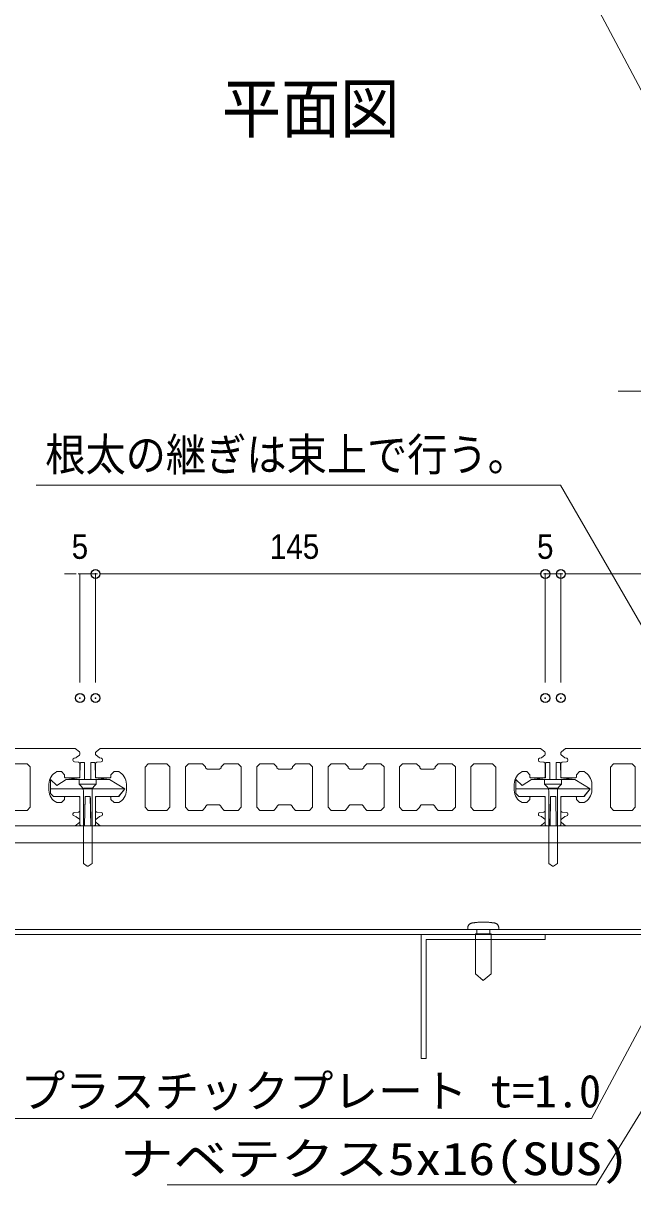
# Model space of a CAD drawing. Units: millimetres, scale not verified. Extents: x -12715 to 12220, y -3398 to 4210.
# Drawn here: x -3417.6 to -3221.1, y 2545.6 to 2920.1 of the extents above; entities that cross this region are included whole.
import ezdxf
from ezdxf.enums import TextEntityAlignment as Align

# ---------------------------------------------------------------- set-up
doc = ezdxf.new("R2010")
doc.units = ezdxf.units.MM
doc.header["$LTSCALE"] = 5.7
doc.header["$PDMODE"] = 32
doc.header["$PDSIZE"] = 2.85
for name, color, linetype, lineweight in [('0-1_デッキ', 7, 'Continuous', 9), ('0-2_文字', 4, 'Continuous', 9), ('0-3_寸法', 7, 'Continuous', 9), ('0-5_根太', 4, 'Continuous', 9), ('0-6_ビス', 2, 'Continuous', 9), ('0-7_0', 7, 'Continuous', 9), ('0-B_WQCS', 4, 'Continuous', 9)]:
    doc.layers.add(name, color=color, linetype=linetype, lineweight=lineweight)
doc.layers.add('0-8_DEFPOINTS', color=7, linetype='Continuous')
doc.styles.add('Osaka', font='')
doc.styles.add('ＭＳ ゴシック', font='')
doc.styles.get('Osaka').set_extended_font_data('Osaka')
doc.styles.get('ＭＳ ゴシック').set_extended_font_data('MS Gothic')

# ---------------------------------------------------------------- blocks, each defined once
blk = doc.blocks.new('_DOT')
at = {"layer": '0-7_0'}
for p, q in [((-20, 0), (-40, 0)), ((-10, 0), (10, 0))]:
    blk.add_line(p, q, dxfattribs=at)
blk = doc.blocks.new('25×145開\u30002軸')
at = {"layer": '0-1_デッキ'}
for p, q in [((-2900, 440.1), (-2900, 429.4)), ((-2892.4, 413.5), (-2853.1, 382.1)), ((-2828.5, 326), (-2881.5, 321.2)), ((-2846.2, 378.5), (-2824.5, 371.9)), ((-2810, 352.5), (-2810, 346.2)), ((2810, 346.2), (2810, 352.5)), ((2824.5, 371.9), (2846.2, 378.5)), ((2881.5, 321.2), (2828.5, 326)), ((2853.1, 382.1), (2892.4, 413.5)), ((2900, 429.4), (2900, 440.1)), ((-2500, 40), (-2500, -40)), ((2500, -40), (2500, 40)), ((-2900, -429.4), (-2900, -440.1)), ((-2853.1, -382.1), (-2892.4, -413.5)), ((-2881.5, -321.2), (-2828.5, -326)), ((-2824.5, -371.9), (-2846.2, -378.5)), ((-2810, -346.2), (-2810, -352.5)), ((2810, -352.5), (2810, -346.2)), ((2846.2, -378.5), (2824.5, -371.9)), ((2828.5, -326), (2881.5, -321.2)), ((2892.4, -413.5), (2853.1, -382.1)), ((2900, -440.1), (2900, -429.4))]:
    blk.add_line(p, q, dxfattribs=at)
for points in [[(2892.7, 455.7), (2839.5, 500), (-2839.5, 500), (-2892.7, 455.7)], [(-2900, 301), (-2900, 130), (-2890, 120), (-2710, 120)], [(2600, 200), (2660, 200), (2700, 160), (2700, 130), (2710, 120), (2890, 120), (2900, 130), (2900, 301)], [(-2710, 120), (-2700, 130), (-2700, 160), (-2660, 200), (-2600, 200)], [(-2600, -200), (-2660, -200), (-2700, -160), (-2700, -130), (-2710, -120), (-2890, -120), (-2900, -130), (-2900, -301)], [(2900, -301), (2900, -130), (2890, -120), (2710, -120), (2700, -130), (2700, -160), (2660, -200), (2600, -200)], [(-2892.7, -455.7), (-2839.5, -500), (2839.5, -500), (2892.7, -455.7)]]:
    blk.add_lwpolyline(points, dxfattribs=at)
for points in [[(-2260, -259.9), (-2260, 259.9), (-2220, 299.9), (-1980, 300), (-1940, 260), (-1940, -260), (-1980, -300), (-2220, -299.9)], [(-1740, -260), (-1740, 260), (-1700, 300), (-1520, 300), (-1480, 260), (-1480, 250), (-1460, 230), (-1300, 230), (-1280, 250), (-1280, 260), (-1240, 300), (-1060, 300), (-1020, 260), (-1020, -260), (-1060, -300), (-1240, -300), (-1280, -260), (-1280, -250), (-1300, -230), (-1460, -230), (-1480, -250), (-1480, -260), (-1520, -300), (-1700, -300)], [(-780, 300), (-600, 300), (-560, 260), (-560, 250), (-540, 230), (-380, 230), (-360, 250), (-360, 260), (-320, 300), (-140, 300), (-100, 260), (-100, -260), (-140, -300), (-320, -300), (-360, -260), (-360, -250), (-380, -230), (-540, -230), (-560, -250), (-560, -260), (-600, -300), (-780, -300), (-820, -260), (-820, 260)], [(140, -300), (100, -260), (100, 260), (140, 300), (320, 300), (360, 260), (360, 250), (380, 230), (540, 230), (560, 250), (560, 260), (600, 300), (780, 300), (820, 260), (820, -260), (780, -300), (600, -300), (560, -260), (560, -250), (540, -230), (380, -230), (360, -250), (360, -260), (320, -300)], [(1280, -260), (1240, -300), (1060, -300), (1020, -260), (1020, 260), (1060, 300), (1240, 300), (1280, 260), (1280, 250), (1300, 230), (1460, 230), (1480, 250), (1480, 260), (1520, 300), (1700, 300), (1740, 260), (1740, -260), (1700, -300), (1520, -300), (1480, -260), (1480, -250), (1460, -230), (1300, -230), (1280, -250)], [(2260, -259.9), (2220, -299.9), (1980, -300), (1940, -260), (1940, 260), (1980, 300), (2220, 299.9), (2260, 259.9)]]:
    blk.add_lwpolyline(points, close=True, dxfattribs=at)
for centre, radius, start, end in [((-2879.7, 440.1), 20.3, 129.80557, 180), ((2879.7, 440.1), 20.3, 0, 50.19443), ((-2879.7, 429.4), 20.3, 180, 231.34019), ((-2879.7, 301), 20.3, 95.07961, 180), ((-2840.4, 397.9), 20.3, 231.34019, 253.30076), ((-2830.3, 346.2), 20.3, 275.07961, 0), ((-2830.3, 352.5), 20.3, 0, 73.30076), ((2830.3, 352.5), 20.3, 106.69924, 180), ((2830.3, 346.2), 20.3, 180, 264.92039), ((2840.4, 397.9), 20.3, 286.69924, 308.65981), ((2879.7, 301), 20.3, 0, 84.92039), ((2879.7, 429.4), 20.3, 308.65981, 0), ((-2688.3, 33.5), 188.4, 1.96794, 62.04932), ((2688.3, 33.5), 188.4, 117.95068, 178.03206), ((-2688.3, -33.5), 188.4, 297.95068, 358.03206), ((2688.3, -33.5), 188.4, 181.96794, 242.04932), ((-2879.7, -301), 20.3, 180, 264.92039), ((-2879.7, -429.4), 20.3, 128.65981, 180), ((-2879.7, -440.1), 20.3, 180, 230.19443), ((-2840.4, -397.9), 20.3, 106.69924, 128.65981), ((-2830.3, -346.2), 20.3, 0, 84.92039), ((-2830.3, -352.5), 20.3, 286.69924, 0), ((2830.3, -346.2), 20.3, 95.07961, 180), ((2830.3, -352.5), 20.3, 180, 253.30076), ((2840.4, -397.9), 20.3, 51.34019, 73.30076), ((2879.7, -301), 20.3, 275.07961, 0), ((2879.7, -429.4), 20.3, 0, 51.34019), ((2879.7, -440.1), 20.3, 309.80557, 0)]:
    blk.add_arc(centre, radius, start, end, dxfattribs=at)
blk = doc.blocks.new('グループ-58-1')
at = {"layer": '0-1_デッキ'}
for p, q in [((-146734.5, -9347.7), (-147954.2, -9347.7)), ((-146681.4, -9392.1), (-146734.5, -9347.7)), ((-146721, -9465.7), (-146681.7, -9434.3)), ((-146674.1, -9418.4), (-146674.1, -9407.7)), ((-147954.2, -9547.7), (-147874, -9547.7)), ((-147874, -9547.7), (-147834, -9587.7)), ((-147834, -9587.7), (-147834, -10107.7)), ((-147634, -9587.7), (-147594, -9547.7)), ((-147634, -10107.7), (-147634, -9587.7)), ((-147594, -9547.7), (-147354, -9547.8)), ((-147354, -9547.8), (-147314, -9587.8)), ((-147314, -9587.8), (-147314, -10107.7)), ((-146764.1, -9501.6), (-146764.1, -9495.3)), ((-146749.6, -9475.8), (-146727.8, -9469.3)), ((-146692.6, -9526.5), (-146745.5, -9521.8)), ((-146674.1, -9717.7), (-146674.1, -9546.7)), ((-146974.1, -9647.7), (-146914.1, -9647.7)), ((-146914.1, -9647.7), (-146874.1, -9687.7)), ((-146874.1, -9687.7), (-146874.1, -9717.7)), ((-146874.1, -9717.7), (-146864.1, -9727.7)), ((-146864.1, -9727.7), (-146684.1, -9727.7)), ((-146684.1, -9727.7), (-146674.1, -9717.7)), ((-147074.1, -9887.7), (-147074.1, -9807.7)), ((-146874.1, -10007.7), (-146914.1, -10047.7)), ((-146864.1, -9967.8), (-146874.1, -9977.8)), ((-146874.1, -9977.8), (-146874.1, -10007.7)), ((-146684.1, -9967.8), (-146864.1, -9967.8)), ((-146674.1, -9977.8), (-146684.1, -9967.8)), ((-146674.1, -10148.8), (-146674.1, -9977.8)), ((-147874, -10147.7), (-147954.2, -10147.7)), ((-147834, -10107.7), (-147874, -10147.7)), ((-147594, -10147.8), (-147634, -10107.7)), ((-147354, -10147.7), (-147594, -10147.8)), ((-147314, -10107.7), (-147354, -10147.7)), ((-146914.1, -10047.7), (-146974.1, -10047.7)), ((-146745.5, -10173.7), (-146692.6, -10169)), ((-146764.1, -10200.2), (-146764.1, -10193.9)), ((-146727.8, -10226.2), (-146749.6, -10219.7)), ((-146734.5, -10347.7), (-146681.4, -10303.4)), ((-146681.7, -10261.2), (-146721, -10229.8)), ((-146674.1, -10287.8), (-146674.1, -10277.1)), ((-147954.2, -10347.7), (-146734.5, -10347.7))]:
    blk.add_line(p, q, dxfattribs=at)
for centre, radius, start, end in [((-146694.4, -9418.4), 20.3, 308.65981, 360), ((-146694.4, -9407.7), 20.3, 360, 50.19443), ((-146743.7, -9495.3), 20.3, 106.69924, 180), ((-146743.7, -9501.6), 20.3, 180, 264.92039), ((-146733.7, -9449.8), 20.3, 286.69924, 308.65981), ((-146694.4, -9546.7), 20.3, 360, 84.92039), ((-146885.7, -9814.2), 188.4, 117.95068, 178.03206), ((-146885.7, -9881.3), 188.4, 181.96794, 242.04932), ((-146743.7, -10193.9), 20.3, 95.07961, 180), ((-146694.4, -10148.8), 20.3, 275.07961, 0), ((-146743.7, -10200.2), 20.3, 180, 253.30076), ((-146733.7, -10245.7), 20.3, 51.34019, 73.30076), ((-146694.4, -10277.1), 20.3, 0, 51.34019), ((-146694.4, -10287.8), 20.3, 309.80557, 360)]:
    blk.add_arc(centre, radius, start, end, dxfattribs=at)
blk = doc.blocks.new('グループ-299-1')
at = {"layer": '0-5_根太'}
for p, q in [((-148038.6, -10347.7), (-137614.2, -10347.7)), ((-137614.2, -11747.7), (-137614.2, -10347.7)), ((-148038.6, -10567.7), (-137614.2, -10567.7)), ((-148038.6, -11683.7), (-137614.2, -11683.7)), ((-148038.6, -11747.7), (-137614.2, -11747.7))]:
    blk.add_line(p, q, dxfattribs=at)
blk = doc.blocks.new('グループ-209-1')
at = {"layer": '0-6_ビス'}
for p, q in [((-84.8, 237.4), (-84.8, 181.4)), ((84.8, 181.4), (84.8, 237.4))]:
    blk.add_line(p, q, dxfattribs=at)
for points in [[(-200, 237.4), (-200, 238.3), (-200, 239.3), (-200, 240.3), (-200, 241.2), (-200, 242.2), (-200, 243.1), (-200, 244.1), (-200, 245.1), (-200, 246), (-200, 247), (-200, 248), (-200, 248.9), (-200, 249.9), (-200, 250.9), (-200, 251.8), (-200, 252.8), (-200, 253.7), (-200, 254.7), (-200, 255.7), (-200, 256.6), (-200, 257.6), (-199.9, 260.8), (-199.6, 264.9), (-199, 269.1), (-198.1, 273.2), (-196.9, 277.4), (-195.5, 281.5), (-193.7, 285.6), (-191.6, 289.5), (-189.2, 293.4), (-186.6, 297.1), (-183.7, 300.5), (-180.5, 303.8), (-177.2, 306.9), (-173.6, 309.6), (-169.9, 312.1), (-166.1, 314.3), (-162.1, 316.3), (-158.1, 317.9)], [(-158.1, 317.9), (-154.1, 319.2), (-150.1, 320.3), (-146.1, 321), (-143.1, 321.5), (-141, 321.7), (-138.9, 322), (-136.9, 322.3), (-134.8, 322.5), (-132.7, 322.8), (-130.6, 323), (-128.6, 323.3), (-126.5, 323.6), (-124.4, 323.8), (-122.3, 324.1), (-120.2, 324.4), (-118.2, 324.6), (-116.1, 324.9), (-114, 325.2), (-111.9, 325.4), (-109.9, 325.7), (-107.8, 326), (-105.7, 326.2), (-103.6, 326.5), (-101.6, 326.8), (-97.6, 327.3), (-88.2, 328.4), (-78.8, 329.4), (-69.4, 330.3), (-60, 331.1), (-50.6, 331.7), (-41.2, 332.3), (-31.8, 332.7), (-22.4, 333), (-12.9, 333.3), (-3.5, 333.4), (5.9, 333.3), (15.3, 333.2), (24.7, 333), (34.1, 332.6)], [(34.1, 332.6), (43.5, 332.2), (52.9, 331.6), (62.4, 330.9), (71.8, 330.1), (81.2, 329.2), (90.6, 328.1), (100, 327), (102.1, 326.7), (104.2, 326.4), (106.2, 326.2), (108.3, 325.9), (110.4, 325.6), (112.5, 325.4), (114.5, 325.1), (116.6, 324.8), (118.7, 324.6), (120.8, 324.3), (122.8, 324), (124.9, 323.8), (127, 323.5), (129.1, 323.2), (131.1, 323), (133.2, 322.7), (135.3, 322.4), (137.4, 322.2), (139.5, 321.9), (141.5, 321.7), (143.6, 321.4), (147.1, 320.9), (151.1, 320), (155.1, 318.9), (159.1, 317.5), (163.1, 315.8), (167, 313.8), (170.8, 311.5), (174.5, 309), (178, 306.1), (181.3, 303), (184.4, 299.7)], [(184.4, 299.7), (187.3, 296.2), (189.8, 292.4), (192.1, 288.6), (194.2, 284.6), (195.9, 280.5), (197.3, 276.3), (198.4, 272.2), (199.2, 268), (199.7, 263.9), (200, 259.8), (200, 257.4), (200, 256.4), (200, 255.4), (200, 254.5), (200, 253.5), (200, 252.5), (200, 251.6), (200, 250.6), (200, 249.6), (200, 248.7), (200, 247.7), (200, 246.8), (200, 245.8), (200, 244.8), (200, 243.9), (200, 242.9), (200, 241.9), (200, 241), (200, 240), (200, 239.1), (200, 238.1), (195.3, 237.4), (176.5, 237.4), (157.6, 237.4), (138.8, 237.4), (120, 237.4), (101.2, 237.4), (82.4, 237.4), (63.5, 237.4)], [(63.5, 237.4), (44.7, 237.4), (25.9, 237.4), (7.1, 237.4), (-11.8, 237.4), (-30.6, 237.4), (-49.4, 237.4), (-68.2, 237.4), (-87.1, 237.4), (-105.9, 237.4), (-124.7, 237.4), (-143.5, 237.4), (-162.4, 237.4), (-181.2, 237.4), (-200, 237.4), (-200, 237.4)]]:
    blk.add_lwpolyline(points, dxfattribs=at)
blk.add_lwpolyline([(-100, 181.4), (-100, -336.4), (0, -418.6), (100, -336.4), (100, 181.4)], close=True, dxfattribs=at)
blk = doc.blocks.new('ナベテクス4x16')
at = {"layer": '0-6_ビス'}
blk.add_blockref('グループ-209-1', (0, 0), dxfattribs=at)
blk = doc.blocks.new('グループ-405-1')
at = {"layer": '0-B_WQCS'}
for p, q in [((-96.4, 658.2), (-99.7, 469.1)), ((-40, 670), (-84.4, 670)), ((-40, 670), (-40, 658.4)), ((-40, 658.4), (-40, 469.3)), ((40, 658.4), (40, 670)), ((84.4, 670), (40, 670)), ((40, 469.3), (40, 658.4)), ((99.7, 469.1), (96.4, 658.2)), ((-280, 450), (280, 450)), ((480, 330), (-480, 330)), ((400, 230), (480, 330)), ((-100, 211.1), (-100, -138)), ((-33.7, 210.7), (-39.8, -138.4)), ((39.8, -138.4), (33.7, 210.7)), ((100, -138), (100, 211.1)), ((-39.8, -138.4), (-40, -150)), ((40, -150), (39.8, -138.4)), ((-88, -150), (-40, -150)), ((40, -150), (88, -150))]:
    blk.add_line(p, q, dxfattribs=at)
blk.add_lwpolyline([(-480, 450), (-400, 370), (-280, 450), (-99.7, 470), (-96.4, 658.2), (-84.4, 670), (-40, 670), (-40, 450), (40, 450), (40, 670), (84.4, 670), (96.4, 658.2), (99.7, 470), (280, 450), (480, 330), (397.8, 230), (100, 230), (100, -138), (88, -150), (40, -150), (33.4, 230), (-33.4, 230), (-40, -150), (-88, -150), (-100, -138), (-100, 230), (-440, 230), (-480, 270)], close=True, dxfattribs=at)
for centre, start, end in [((-84.4, 658), 90, 179), ((84.4, 658), 1, 90), ((-88, -138), 180, 270), ((88, -138), 270, 0)]:
    blk.add_arc(centre, 12, start, end, dxfattribs=at)
blk = doc.blocks.new('グループ-406-1')
at = {"layer": '0-B_WQCS'}
for p, q in [((110, 450), (110, 390)), ((110, 390), (-110, 390)), ((-110, 390), (-79.9, 359.8)), ((56.4, 336.4), (-56.4, 336.4)), ((-56.4, 303.3), (-56.4, -634)), ((56.4, 303.3), (56.4, -634)), ((110, 390), (79.8, 359.8)), ((-56.4, -634), (-7.3, -668.4)), ((-7.3, -668.4), (0, -670))]:
    blk.add_line(p, q, dxfattribs=at)
for points in [[(110, 450), (-110, 450), (-110, 390)], [(0, -670), (7.2, -668.4), (56.4, -634)]]:
    blk.add_lwpolyline(points, dxfattribs=at)
for centre, start, end in [((-136.4, 303.3), 0, 45), ((136.4, 303.3), 135, 180)]:
    blk.add_arc(centre, 80, start, end, dxfattribs=at)
blk = doc.blocks.new('グループ-407-1')
at = {"layer": '0-B_WQCS'}
for name in ['グループ-405-1', 'グループ-406-1']:
    blk.add_blockref(name, (0, 0), dxfattribs=at)
blk = doc.blocks.new('WQCS2016断')
at = {"layer": '0-B_WQCS'}
blk.add_blockref('グループ-407-1', (0, 0), dxfattribs=at)

msp = doc.modelspace()

# ---------------------------------------------------------------- linework, layer by layer
at = {"layer": '0-1_デッキ', "color": 2}
msp.add_lwpolyline([(-3287.67, 2624.706), (-3249.27, 2624.706), (-3249.27, 2626.306), (-3289.27, 2626.306), (-3289.27, 2586.306), (-3287.67, 2586.306)], close=True, dxfattribs=at)
at = {"layer": '0-2_文字'}
for p, q in [((-3021.215, 2801.537), (-3225.826, 2801.537)), ((-3244.377, 2771.165), (-3413.409, 2771.165)), ((-3244.377, 2771.165), (-3172.77, 2647.138)), ((-3234.437, 2566.971), (-3203.285, 2625.306)), ((-3232.835, 2545.592), (-3192.668, 2611.192)), ((-3234.437, 2566.971), (-3421.062, 2566.971)), ((-3232.835, 2545.592), (-3371.127, 2545.592))]:
    msp.add_line(p, q, dxfattribs=at)
msp.add_lwpolyline([(-3006.414, 2864.813), (-3200.414, 2864.813), (-3264.27, 2984.968)], dxfattribs=at)
at = {"layer": '0-3_寸法'}
for p, q in [((-3401.769, 2742.549), (-3404.272, 2742.549)), ((-3399.265, 2707.549), (-3399.265, 2742.549)), ((-3399.265, 2742.549), (-3394.265, 2742.549)), ((-3394.265, 2707.549), (-3394.265, 2742.549)), ((-3394.265, 2707.549), (-3394.265, 2742.549)), ((-3391.761, 2742.549), (-3251.769, 2742.549)), ((-3391.761, 2742.549), (-3389.258, 2742.549)), ((-3251.769, 2742.549), (-3254.272, 2742.549)), ((-3249.265, 2707.549), (-3249.265, 2742.549)), ((-3249.265, 2707.549), (-3249.265, 2742.549)), ((-3249.265, 2742.549), (-3244.265, 2742.549)), ((-3244.265, 2707.549), (-3244.265, 2742.549)), ((-3244.265, 2707.549), (-3244.265, 2742.549)), ((-3241.761, 2742.549), (-3101.769, 2742.549)), ((-3241.761, 2742.549), (-3239.258, 2742.549))]:
    msp.add_line(p, q, dxfattribs=at)
at = {"layer": '0-8_DEFPOINTS'}
for p in [(-3394.265, 2742.549), (-3249.265, 2742.549), (-3244.265, 2742.549), (-3399.265, 2702.549), (-3394.265, 2702.549), (-3249.265, 2702.549), (-3244.265, 2702.549)]:
    msp.add_point(p, dxfattribs=at)

# ---------------------------------------------------------------- block references
at = {"layer": '0-1_デッキ', "xscale": 0.025, "yscale": 0.025}
for name, p in [('グループ-58-1', (267.586, 2920)), ('25×145開\u30002軸', (-3321.765, 2673.806)), ('25×145開\u30002軸', (-3171.765, 2673.806))]:
    msp.add_blockref(name, p, dxfattribs=at)
at = {"layer": '0-3_寸法', "xscale": 0.06259308, "yscale": 0.06259308}
for p in [(-3399.265, 2742.549), (-3249.265, 2742.549), (-3249.265, 2742.549)]:
    msp.add_blockref('_DOT', p, dxfattribs=at)
at = {"layer": '0-3_寸法', "xscale": 0.06259308, "yscale": 0.06259308, "rotation": 180}
for p in [(-3394.265, 2742.549), (-3394.265, 2742.549), (-3244.265, 2742.549), (-3244.265, 2742.549)]:
    msp.add_blockref('_DOT', p, dxfattribs=at)
at = {"layer": '0-5_根太', "xscale": 0.025, "yscale": 0.025}
msp.add_blockref('グループ-299-1', (267.586, 2920), dxfattribs=at)
at = {"layer": '0-6_ビス', "xscale": 0.025, "yscale": 0.025}
msp.add_blockref('ナベテクス4x16', (-3269.27, 2621.972), dxfattribs=at)
at = {"layer": '0-B_WQCS', "xscale": 0.025, "yscale": 0.025}
for p in [(-3396.765, 2665.056), (-3246.765, 2665.056)]:
    msp.add_blockref('WQCS2016断', p, dxfattribs=at)

# ---------------------------------------------------------------- texts
at = {"layer": '0-2_文字', "style": 'ＭＳ ゴシック'}
for s, height, width, p in [('平面図', 15.54, 0.9, (-3353.515, 2880.225)), ('根太の継ぎは束上で行う。', 10.56, 0.9, (-3410.45, 2772.598)), ('ナベテクス5x16(SUS)', 10.56, 1.2, (-3386.349, 2545.529))]:
    msp.add_text(s, height=height, dxfattribs=dict(at, width=width)).set_placement(p, align=Align.BOTTOM_LEFT)
msp.add_text('プラスチックプレート t=1.0', height=10.56, dxfattribs=at).set_placement((-3418.393, 2567.377), align=Align.BOTTOM_LEFT)
at = {"layer": '0-3_寸法', "style": 'Osaka', "width": 0.9}
for s, p in [('5', (-3401.936, 2745.049)), ('145', (-3338.053, 2745.049)), ('5', (-3251.936, 2745.049))]:
    msp.add_text(s, height=7.918, dxfattribs=at).set_placement(p, align=Align.BOTTOM_LEFT)

doc.saveas('drawing.dxf')
